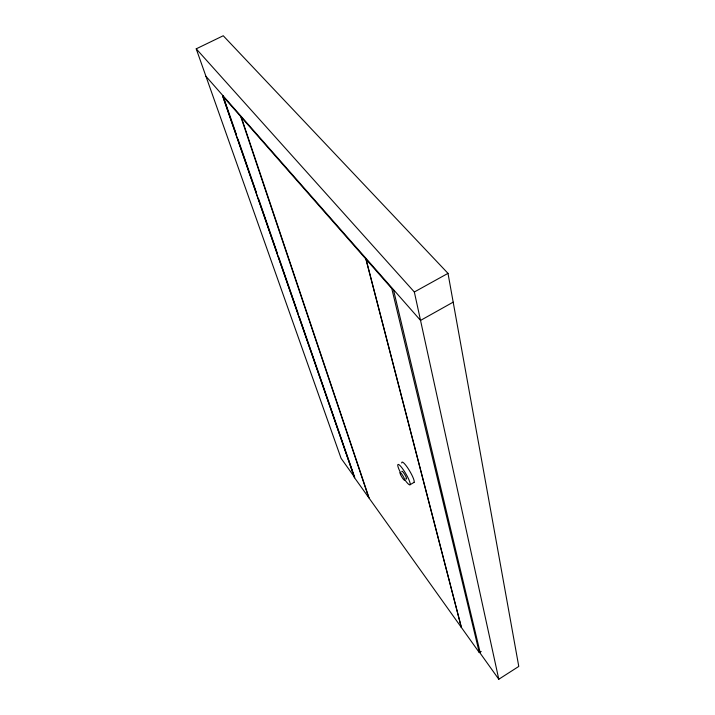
<?xml version="1.0" encoding="UTF-8"?>
<svg xmlns="http://www.w3.org/2000/svg" width="715" height="715" viewBox="0 0 715 715"><rect width="100%" height="100%" fill="white"/><g stroke="black" fill="none" stroke-linecap="round" stroke-linejoin="round"><path stroke-width="1.07" d="M393.42 289.566L480.373 653.447L498.793 679.25L518.777 666.425L448.001 273.362L223.241 35.75L196.223 48.835L341.091 458.351L354.729 477.45L299.424 317.174M410.044 484.743L414.048 482.375M481.186 651.454L479.291 652.554L391.784 288.547L222.615 95.962L354.452 477.62L368.86 497.801M453.185 302.141L420.545 320.418L205.938 76.308M498.793 679.25L414.343 291.997L448.001 273.362M196.223 48.835L414.343 291.997M479.434 652.759L369.163 498.23L241.33 117.269M223.026 95.747L236.486 134.76M237.943 138.978L256.497 192.755M258.678 199.083L277.232 252.86M278.689 257.078L297.976 312.964M222.749 96.123L354.569 477.772M240.785 116.652L368.743 497.64M366.071 259.277L461.434 627.529M365.874 259.053L461.291 627.332M401.723 463.007A11.806 2.109 59.5 0 1 409.409 470.559A11.806 2.109 59.5 0 1 413.449 482.446M400.597 472.785A11.815 2.065 59.6 0 1 399.926 465.51A11.815 2.065 59.6 0 1 409.695 481.731A11.815 2.065 59.6 0 1 404.717 479.622M401.821 471.48A4.522 0.787 59.6 0 1 405.217 475.323A4.522 0.787 59.6 0 1 405.825 478.701M400.543 474.608A4.522 0.778 59.6 0 0 404.574 480.185A4.522 0.778 59.6 0 0 401.785 474.054A4.522 0.778 59.6 0 0 400.543 474.608"/></g></svg>
